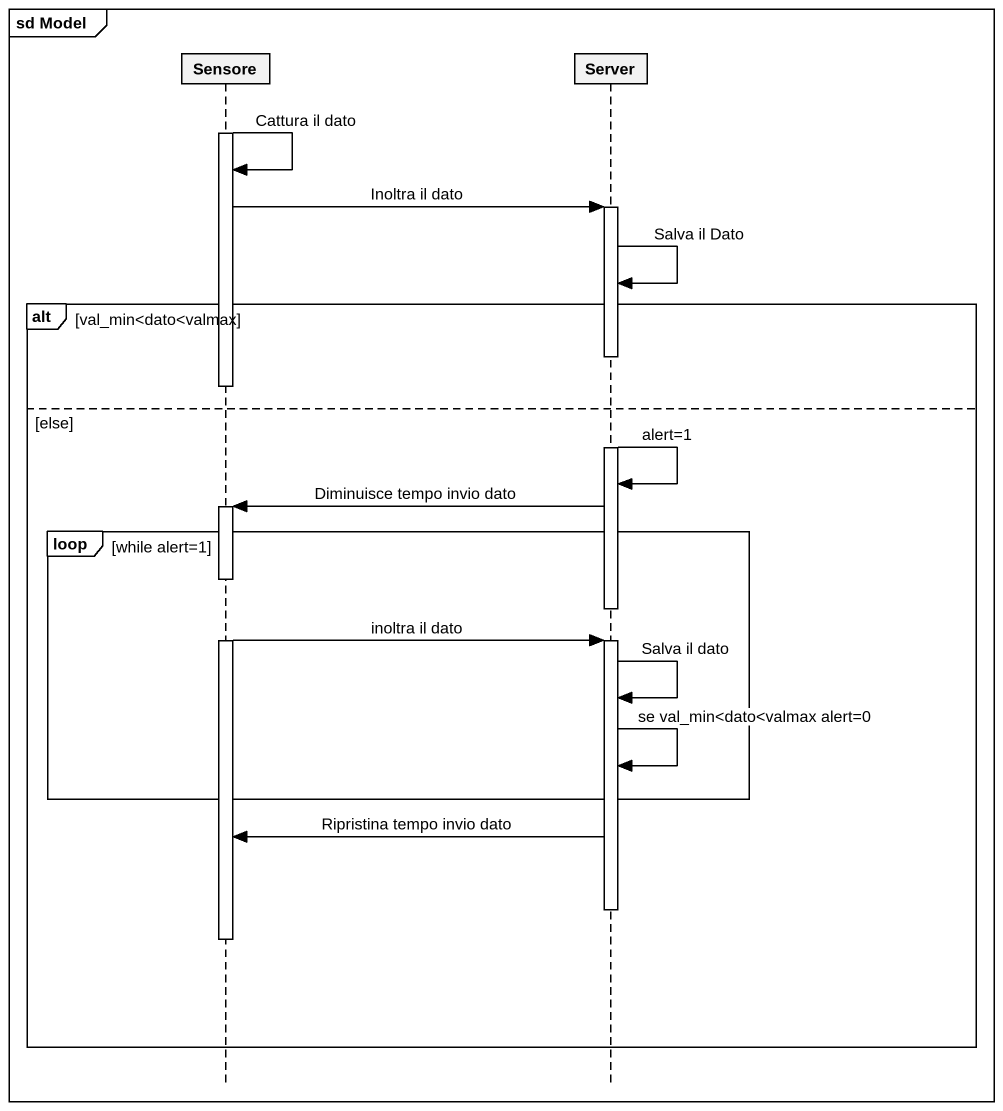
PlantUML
@startuml
mainframe sd Model
hide footbox
participant Sensore
participant Server

activate Sensore
Sensore -> Sensore : Cattura il dato
Sensore -> Server : Inoltra il dato
activate Server
Server -> Server : Salva il Dato
alt val_min<dato<valmax
  deactivate Sensore
else else
  Server -> Server : alert=1
  Server -> Sensore : Diminuisce tempo invio dato
  activate Sensore
  loop while alert=1
    deactivate Server
    Sensore -> Server : inoltra il dato
    activate Server
    Server -> Server : Salva il dato
    Server -> Server : se val_min<dato<valmax alert=0
  end
  Server -> Sensore : Ripristina tempo invio dato
  deactivate Server
  deactivate Sensore
end
@enduml
